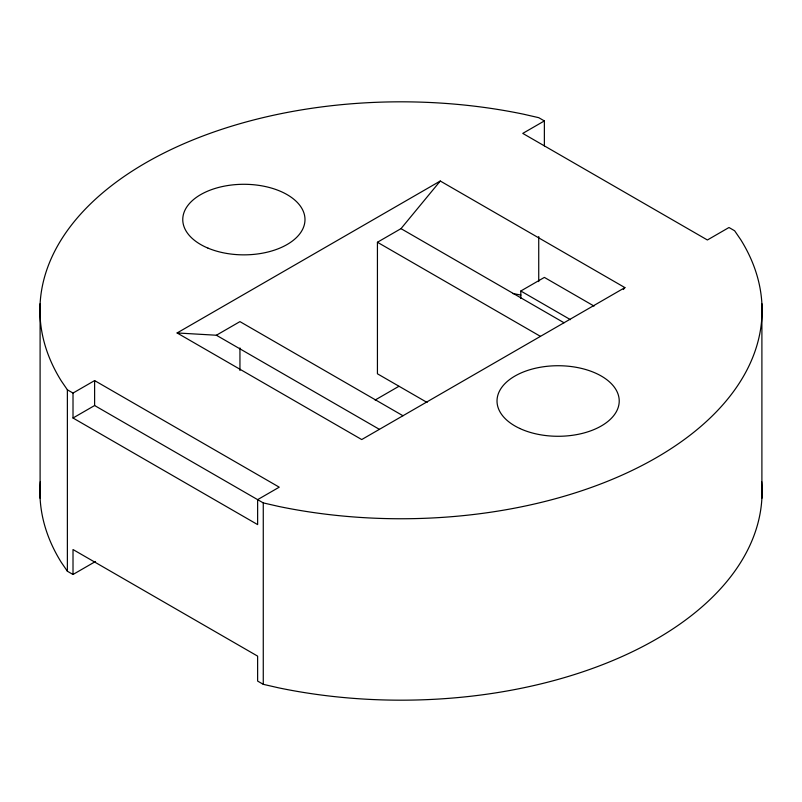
<?xml version="1.0" encoding="UTF-8"?>
<svg xmlns="http://www.w3.org/2000/svg" width="802" height="802" viewBox="0 0 802 802"><rect width="100%" height="100%" fill="white"/><g stroke="black" fill="none" stroke-linecap="round" stroke-linejoin="round"><path stroke-width="1.2" d="M520.809 298.484L520.809 291.006L544.378 277.402L594.041 306.073M427.095 402.464L377.431 373.792L377.431 242.254L401 228.64L440.278 181.021L624.898 287.607L623.324 289.512M73.012 393.06L94.616 380.589L279.236 487.175L257.632 499.646L257.632 524.598L73.012 418.012L73.012 393.06L67.378 389.812L61.273 380.9A361.08 208.47 0 0 1 145.683 162.876A361.08 208.47 0 0 1 523.315 114.145L538.733 117.673L544.368 120.922L544.368 145.874M624.898 287.607L361.722 439.556L177.102 332.96L440.278 181.021M544.368 120.922L522.764 133.393L707.394 239.988L728.988 227.507L734.622 230.765L740.727 239.668A361.08 208.47 0 0 1 656.317 457.691A361.08 208.47 0 0 1 278.685 506.433L263.267 502.904L94.616 405.531L73.012 418.012M177.102 332.96L216.38 335.236L239.948 321.622L402.975 415.747M40.351 481.601A361.08 208.47 0 0 0 61.273 562.332L67.378 571.235L73.012 574.483L95.508 561.49M375.135 400.028L398.895 386.313M73.012 574.483L73.012 549.54L257.622 656.126L257.632 681.078L263.267 684.327L278.685 687.855A361.08 208.47 0 0 0 761.649 481.601M520.809 291.006L570.473 319.677M401 228.64L564.027 322.765M377.431 242.254L540.458 336.369M216.38 335.236L379.406 429.351M761.9 303.737L761.9 498.263M538.733 236.54L538.733 281.582M263.267 502.904L263.267 684.327M239.948 347.928L239.948 370.484M94.616 380.589L94.616 405.531M67.378 389.812L67.378 571.235M40.1 303.737L40.1 498.263M512.578 293.452A361.08 208.47 0 0 1 520.939 295.086M519.666 428.418A61.102 35.278 0 0 0 618.472 406.514A61.102 35.278 0 0 0 536.227 368.068A61.102 35.278 0 0 0 519.666 428.418M208.019 248.139A61.102 35.278 0 0 0 304.66 223.217A61.102 35.278 0 0 0 218.956 187.357A61.102 35.278 0 0 0 208.019 248.139"/></g></svg>
